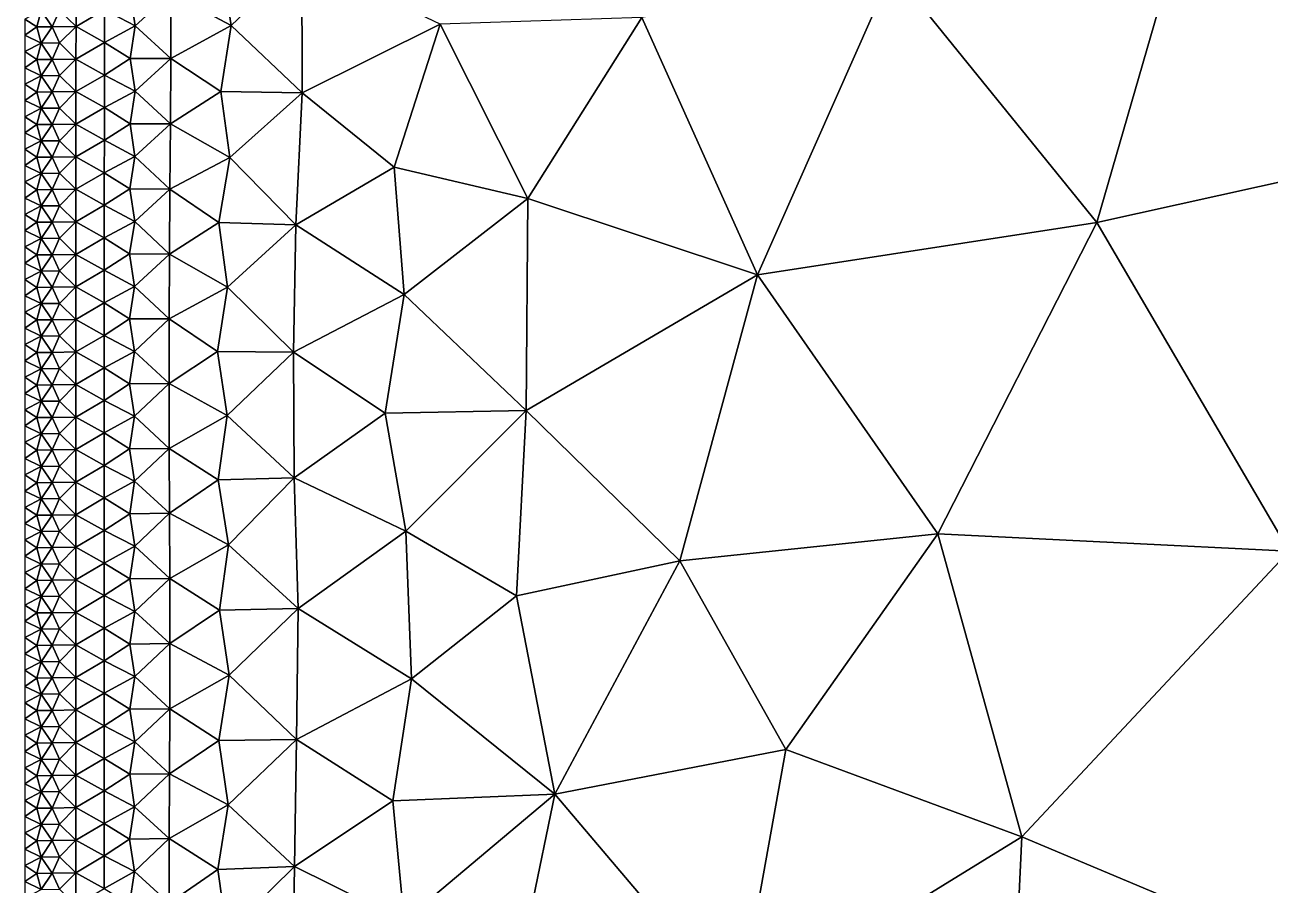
# Model space of a CAD drawing. Header units: metres. Extents: x 2 to 72, y -280 to 0.
# Drawn here: x 2 to 17.32, y -238.01 to -227.43 of the extents above; entities that cross this region are included whole.
import ezdxf

# ---------------------------------------------------------------- set-up
doc = ezdxf.new("R2010")
doc.units = ezdxf.units.M

msp = doc.modelspace()

# ---------------------------------------------------------------- linework, layer by layer
at = {"layer": 'layer', "color": 0}
for points in [[(20.1956, -228.754), (21.1363, -222.634), (16.5096, -225.292)], [(15.1884, -229.859), (16.5096, -225.292), (12.6748, -226.759)], [(20.1956, -228.754), (16.5096, -225.292), (15.1884, -229.859)], [(4.41176, -226.628), (4.53968, -227.439), (5.40628, -226.609)], [(5.40628, -226.609), (4.53968, -227.439), (5.41094, -228.265)], [(5.40628, -226.609), (5.41094, -228.265), (7.10793, -227.422)], [(4.41176, -226.628), (3.79464, -227.038), (4.53968, -227.439)], [(11.0154, -230.504), (12.6748, -226.759), (9.58961, -227.341)], [(15.1884, -229.859), (12.6748, -226.759), (11.0154, -230.504)], [(2.62877, -227.049), (2.42511, -227.252), (2.62877, -227.449)], [(2.62877, -227.049), (2.62877, -227.449), (2.97916, -227.245)], [(3.29584, -227.041), (2.97916, -227.245), (3.35814, -227.443)], [(3.29584, -227.041), (3.35814, -227.443), (3.79464, -227.038)], [(3.79464, -227.038), (3.35814, -227.443), (3.7946, -227.844)], [(3.79464, -227.038), (3.7946, -227.844), (4.53968, -227.439)], [(2.19861, -227.255), (2, -227.358), (2.14648, -227.456)], [(2, -227.358), (2, -227.558), (2.14648, -227.456)], [(2.19861, -227.255), (2.14648, -227.456), (2.33652, -227.453)], [(2.19861, -227.255), (2.33652, -227.453), (2.42511, -227.252)], [(2.42511, -227.252), (2.33652, -227.453), (2.62877, -227.449)], [(2.97916, -227.245), (2.62877, -227.449), (2.97907, -227.646)], [(2.97916, -227.245), (2.97907, -227.646), (3.35814, -227.443)], [(7.10793, -227.422), (8.18758, -229.566), (9.58961, -227.341)], [(11.0154, -230.504), (9.58961, -227.341), (8.18758, -229.566)], [(2.14648, -227.456), (2, -227.558), (2.1986, -227.656)], [(2.14648, -227.456), (2.1986, -227.656), (2.33652, -227.453)], [(2.33652, -227.453), (2.1986, -227.656), (2.42508, -227.652)], [(2.33652, -227.453), (2.42508, -227.652), (2.62877, -227.449)], [(2.62877, -227.449), (2.42508, -227.652), (2.62866, -227.85)], [(2.62877, -227.449), (2.62866, -227.85), (2.97907, -227.646)], [(3.35814, -227.443), (2.97907, -227.646), (3.29562, -227.844)], [(3.35814, -227.443), (3.29562, -227.844), (3.7946, -227.844)], [(4.53968, -227.439), (3.7946, -227.844), (4.41282, -228.251)], [(4.53968, -227.439), (4.41282, -228.251), (5.41094, -228.265)], [(7.10793, -227.422), (5.41094, -228.265), (6.54455, -229.18)], [(7.10793, -227.422), (6.54455, -229.18), (8.18758, -229.566)], [(2, -227.558), (2, -227.758), (2.1986, -227.656)], [(2.1986, -227.656), (2, -227.758), (2.14646, -227.856)], [(2.1986, -227.656), (2.14646, -227.856), (2.33648, -227.854)], [(2.1986, -227.656), (2.33648, -227.854), (2.42508, -227.652)], [(2.42508, -227.652), (2.33648, -227.854), (2.62866, -227.85)], [(2.97907, -227.646), (2.62866, -227.85), (2.9787, -228.047)], [(2.97907, -227.646), (2.9787, -228.047), (3.29562, -227.844)], [(2, -227.758), (2, -227.958), (2.14646, -227.856)], [(2.14646, -227.856), (2, -227.958), (2.19856, -228.056)], [(2, -227.958), (2, -228.159), (2.19856, -228.056)], [(2.14646, -227.856), (2.19856, -228.056), (2.33648, -227.854)], [(2.33648, -227.854), (2.19856, -228.056), (2.42499, -228.053)], [(2.33648, -227.854), (2.42499, -228.053), (2.62866, -227.85)], [(2.62866, -227.85), (2.42499, -228.053), (2.62844, -228.25)], [(2.62866, -227.85), (2.62844, -228.25), (2.9787, -228.047)], [(3.29562, -227.844), (2.9787, -228.047), (3.35685, -228.245)], [(3.29562, -227.844), (3.35685, -228.245), (3.7946, -227.844)], [(3.7946, -227.844), (3.35685, -228.245), (3.79028, -228.648)], [(3.7946, -227.844), (3.79028, -228.648), (4.41282, -228.251)], [(2.19856, -228.056), (2, -228.159), (2.14643, -228.257)], [(2.19856, -228.056), (2.14643, -228.257), (2.33639, -228.254)], [(2.19856, -228.056), (2.33639, -228.254), (2.42499, -228.053)], [(2.42499, -228.053), (2.33639, -228.254), (2.62844, -228.25)], [(2.9787, -228.047), (2.62844, -228.25), (2.97814, -228.447)], [(2.9787, -228.047), (2.97814, -228.447), (3.35685, -228.245)], [(2, -228.159), (2, -228.359), (2.14643, -228.257)], [(2.14643, -228.257), (2, -228.359), (2.19851, -228.456)], [(2.14643, -228.257), (2.19851, -228.456), (2.33639, -228.254)], [(2.33639, -228.254), (2.19851, -228.456), (2.42487, -228.453)], [(2.33639, -228.254), (2.42487, -228.453), (2.62844, -228.25)], [(2.62844, -228.25), (2.42487, -228.453), (2.62816, -228.651)], [(2.62844, -228.25), (2.62816, -228.651), (2.97814, -228.447)], [(3.35685, -228.245), (2.97814, -228.447), (3.29364, -228.646)], [(3.35685, -228.245), (3.29364, -228.646), (3.79028, -228.648)], [(4.41282, -228.251), (3.79028, -228.648), (4.52102, -229.059)], [(4.41282, -228.251), (4.52102, -229.059), (5.41094, -228.265)], [(5.41094, -228.265), (4.52102, -229.059), (5.33459, -229.887)], [(5.41094, -228.265), (5.33459, -229.887), (6.54455, -229.18)], [(2, -228.359), (2, -228.559), (2.19851, -228.456)], [(2.97814, -228.447), (2.62816, -228.651), (2.97741, -228.848)], [(2.97814, -228.447), (2.97741, -228.848), (3.29364, -228.646)], [(2.19851, -228.456), (2, -228.559), (2.14639, -228.657)], [(2, -228.559), (2, -228.759), (2.14639, -228.657)], [(2.19851, -228.456), (2.14639, -228.657), (2.33629, -228.655)], [(2.19851, -228.456), (2.33629, -228.655), (2.42487, -228.453)], [(2.42487, -228.453), (2.33629, -228.655), (2.62816, -228.651)], [(2.14639, -228.657), (2, -228.759), (2.19844, -228.857)], [(2.14639, -228.657), (2.19844, -228.857), (2.33629, -228.655)], [(2.33629, -228.655), (2.19844, -228.857), (2.42472, -228.854)], [(2.33629, -228.655), (2.42472, -228.854), (2.62816, -228.651)], [(2.62816, -228.651), (2.42472, -228.854), (2.62784, -229.051)], [(2.62816, -228.651), (2.62784, -229.051), (2.97741, -228.848)], [(3.29364, -228.646), (2.97741, -228.848), (3.35401, -229.047)], [(3.29364, -228.646), (3.35401, -229.047), (3.79028, -228.648)], [(3.79028, -228.648), (3.35401, -229.047), (3.78389, -229.45)], [(3.79028, -228.648), (3.78389, -229.45), (4.52102, -229.059)], [(17.5553, -233.903), (20.1956, -228.754), (15.1884, -229.859)], [(2, -228.759), (2, -228.959), (2.19844, -228.857)], [(2.19844, -228.857), (2, -228.959), (2.14634, -229.057)], [(2.19844, -228.857), (2.14634, -229.057), (2.33617, -229.055)], [(2.19844, -228.857), (2.33617, -229.055), (2.42472, -228.854)], [(2.42472, -228.854), (2.33617, -229.055), (2.62784, -229.051)], [(2.97741, -228.848), (2.62784, -229.051), (2.97667, -229.248)], [(2.97741, -228.848), (2.97667, -229.248), (3.35401, -229.047)], [(2, -228.959), (2, -229.159), (2.14634, -229.057)], [(2.14634, -229.057), (2, -229.159), (2.19838, -229.257)], [(2.14634, -229.057), (2.19838, -229.257), (2.33617, -229.055)], [(2.33617, -229.055), (2.19838, -229.257), (2.42456, -229.254)], [(2.33617, -229.055), (2.42456, -229.254), (2.62784, -229.051)], [(2.62784, -229.051), (2.42456, -229.254), (2.62752, -229.452)], [(2.62784, -229.051), (2.62752, -229.452), (2.97667, -229.248)], [(3.35401, -229.047), (2.97667, -229.248), (3.29087, -229.447)], [(3.35401, -229.047), (3.29087, -229.447), (3.78389, -229.45)], [(4.52102, -229.059), (3.78389, -229.45), (4.38471, -229.859)], [(4.52102, -229.059), (4.38471, -229.859), (5.33459, -229.887)], [(2, -229.159), (2, -229.359), (2.19838, -229.257)], [(6.54455, -229.18), (5.33459, -229.887), (6.66577, -230.744)], [(6.54455, -229.18), (6.66577, -230.744), (8.18758, -229.566)], [(2.19838, -229.257), (2, -229.359), (2.1463, -229.458)], [(2, -229.359), (2, -229.56), (2.1463, -229.458)], [(2.19838, -229.257), (2.1463, -229.458), (2.33605, -229.455)], [(2.19838, -229.257), (2.33605, -229.455), (2.42456, -229.254)], [(2.42456, -229.254), (2.33605, -229.455), (2.62752, -229.452)], [(2.97667, -229.248), (2.62752, -229.452), (2.97589, -229.648)], [(2.97667, -229.248), (2.97589, -229.648), (3.29087, -229.447)], [(2.1463, -229.458), (2, -229.56), (2.19832, -229.657)], [(2.1463, -229.458), (2.19832, -229.657), (2.33605, -229.455)], [(2.33605, -229.455), (2.19832, -229.657), (2.42441, -229.654)], [(2.33605, -229.455), (2.42441, -229.654), (2.62752, -229.452)], [(2.62752, -229.452), (2.42441, -229.654), (2.62723, -229.852)], [(2.62752, -229.452), (2.62723, -229.852), (2.97589, -229.648)], [(3.29087, -229.447), (2.97589, -229.648), (3.35086, -229.847)], [(3.29087, -229.447), (3.35086, -229.847), (3.78389, -229.45)], [(3.78389, -229.45), (3.35086, -229.847), (3.77794, -230.249)], [(3.78389, -229.45), (3.77794, -230.249), (4.38471, -229.859)], [(2, -229.56), (2, -229.76), (2.19832, -229.657)], [(2.19832, -229.657), (2, -229.76), (2.14627, -229.858)], [(2.19832, -229.657), (2.14627, -229.858), (2.33594, -229.856)], [(2.19832, -229.657), (2.33594, -229.856), (2.42441, -229.654)], [(2.42441, -229.654), (2.33594, -229.856), (2.62723, -229.852)], [(2.97589, -229.648), (2.62723, -229.852), (2.97526, -230.049)], [(2.97589, -229.648), (2.97526, -230.049), (3.35086, -229.847)], [(8.18758, -229.566), (6.66577, -230.744), (8.16764, -232.173)], [(8.16764, -232.173), (11.0154, -230.504), (8.18758, -229.566)], [(2, -229.76), (2, -229.96), (2.14627, -229.858)], [(2.14627, -229.858), (2, -229.96), (2.19826, -230.057)], [(2, -229.96), (2, -230.16), (2.19826, -230.057)], [(2.14627, -229.858), (2.19826, -230.057), (2.33594, -229.856)], [(2.33594, -229.856), (2.19826, -230.057), (2.42428, -230.054)], [(2.33594, -229.856), (2.42428, -230.054), (2.62723, -229.852)], [(2.62723, -229.852), (2.42428, -230.054), (2.62699, -230.252)], [(2.62723, -229.852), (2.62699, -230.252), (2.97526, -230.049)], [(3.35086, -229.847), (2.97526, -230.049), (3.28844, -230.247)], [(3.35086, -229.847), (3.28844, -230.247), (3.77794, -230.249)], [(4.38471, -229.859), (3.77794, -230.249), (4.49365, -230.655)], [(4.38471, -229.859), (4.49365, -230.655), (5.33459, -229.887)], [(5.33459, -229.887), (4.49365, -230.655), (5.30397, -231.453)], [(5.33459, -229.887), (5.30397, -231.453), (6.66577, -230.744)], [(13.2336, -233.687), (15.1884, -229.859), (11.0154, -230.504)], [(13.2336, -233.687), (17.5553, -233.903), (15.1884, -229.859)], [(2.19826, -230.057), (2, -230.16), (2.14624, -230.258)], [(2.19826, -230.057), (2.14624, -230.258), (2.33586, -230.256)], [(2.19826, -230.057), (2.33586, -230.256), (2.42428, -230.054)], [(2.42428, -230.054), (2.33586, -230.256), (2.62699, -230.252)], [(2.97526, -230.049), (2.62699, -230.252), (2.97474, -230.448)], [(2.97526, -230.049), (2.97474, -230.448), (3.28844, -230.247)], [(2, -230.16), (2, -230.36), (2.14624, -230.258)], [(2.14624, -230.258), (2, -230.36), (2.19823, -230.458)], [(2.14624, -230.258), (2.19823, -230.458), (2.33586, -230.256)], [(2.33586, -230.256), (2.19823, -230.458), (2.42419, -230.455)], [(2.33586, -230.256), (2.42419, -230.455), (2.62699, -230.252)], [(2.62699, -230.252), (2.42419, -230.455), (2.62683, -230.652)], [(2.62699, -230.252), (2.62683, -230.652), (2.97474, -230.448)], [(3.28844, -230.247), (2.97474, -230.448), (3.34863, -230.647)], [(3.28844, -230.247), (3.34863, -230.647), (3.77794, -230.249)], [(3.77794, -230.249), (3.34863, -230.647), (3.77476, -231.046)], [(3.77794, -230.249), (3.77476, -231.046), (4.49365, -230.655)], [(2, -230.36), (2, -230.56), (2.19823, -230.458)], [(2.19823, -230.458), (2, -230.56), (2.14622, -230.659)], [(2, -230.56), (2, -230.761), (2.14622, -230.659)], [(2.19823, -230.458), (2.14622, -230.659), (2.3358, -230.656)], [(2.19823, -230.458), (2.3358, -230.656), (2.42419, -230.455)], [(2.42419, -230.455), (2.3358, -230.656), (2.62683, -230.652)], [(2.97474, -230.448), (2.62683, -230.652), (2.97444, -230.848)], [(2.97474, -230.448), (2.97444, -230.848), (3.34863, -230.647)], [(10.0578, -234.02), (11.0154, -230.504), (8.16764, -232.173)], [(10.0578, -234.02), (13.2336, -233.687), (11.0154, -230.504)], [(2.14622, -230.659), (2, -230.761), (2.1982, -230.858)], [(2.14622, -230.659), (2.1982, -230.858), (2.3358, -230.656)], [(2.3358, -230.656), (2.1982, -230.858), (2.42413, -230.855)], [(2.3358, -230.656), (2.42413, -230.855), (2.62683, -230.652)], [(2.62683, -230.652), (2.42413, -230.855), (2.62674, -231.052)], [(2.62683, -230.652), (2.62674, -231.052), (2.97444, -230.848)], [(3.34863, -230.647), (2.97444, -230.848), (3.2872, -231.046)], [(3.34863, -230.647), (3.2872, -231.046), (3.77476, -231.046)], [(4.49365, -230.655), (3.77476, -231.046), (4.37081, -231.445)], [(4.49365, -230.655), (4.37081, -231.445), (5.30397, -231.453)], [(6.66577, -230.744), (5.30397, -231.453), (6.43382, -232.206)], [(6.66577, -230.744), (6.43382, -232.206), (8.16764, -232.173)], [(2, -230.761), (2, -230.961), (2.1982, -230.858)], [(2.1982, -230.858), (2, -230.961), (2.14621, -231.059)], [(2.1982, -230.858), (2.14621, -231.059), (2.33577, -231.056)], [(2.1982, -230.858), (2.33577, -231.056), (2.42413, -230.855)], [(2.42413, -230.855), (2.33577, -231.056), (2.62674, -231.052)], [(2.97444, -230.848), (2.62674, -231.052), (2.97427, -231.248)], [(2.97444, -230.848), (2.97427, -231.248), (3.2872, -231.046)], [(2, -230.961), (2, -231.161), (2.14621, -231.059)], [(2.14621, -231.059), (2.1982, -231.258), (2.33577, -231.056)], [(2.33577, -231.056), (2.1982, -231.258), (2.42411, -231.255)], [(2.33577, -231.056), (2.42411, -231.255), (2.62674, -231.052)], [(2.62674, -231.052), (2.42411, -231.255), (2.62673, -231.452)], [(2.62674, -231.052), (2.62673, -231.452), (2.97427, -231.248)], [(3.2872, -231.046), (2.97427, -231.248), (3.34779, -231.445)], [(3.2872, -231.046), (3.34779, -231.445), (3.77476, -231.046)], [(3.77476, -231.046), (3.34779, -231.445), (3.77401, -231.841)], [(3.77476, -231.046), (3.77401, -231.841), (4.37081, -231.445)], [(2.14621, -231.059), (2, -231.161), (2.1982, -231.258)], [(2, -231.161), (2, -231.361), (2.1982, -231.258)], [(2.1982, -231.258), (2, -231.361), (2.14621, -231.459)], [(2, -231.361), (2, -231.561), (2.14621, -231.459)], [(2.1982, -231.258), (2.14621, -231.459), (2.33577, -231.457)], [(2.1982, -231.258), (2.33577, -231.457), (2.42411, -231.255)], [(2.42411, -231.255), (2.33577, -231.457), (2.62673, -231.452)], [(2.97427, -231.248), (2.62673, -231.452), (2.97427, -231.648)], [(2.97427, -231.248), (2.97427, -231.648), (3.34779, -231.445)], [(2.14621, -231.459), (2, -231.561), (2.1982, -231.659)], [(2.14621, -231.459), (2.1982, -231.659), (2.33577, -231.457)], [(2.33577, -231.457), (2.1982, -231.659), (2.42412, -231.655)], [(2.33577, -231.457), (2.42412, -231.655), (2.62673, -231.452)], [(2.62673, -231.452), (2.42412, -231.655), (2.62677, -231.852)], [(2.62673, -231.452), (2.62677, -231.852), (2.97427, -231.648)], [(3.34779, -231.445), (2.97427, -231.648), (3.28709, -231.844)], [(3.34779, -231.445), (3.28709, -231.844), (3.77401, -231.841)], [(4.37081, -231.445), (3.77401, -231.841), (4.48884, -232.233)], [(4.37081, -231.445), (4.48884, -232.233), (5.30397, -231.453)], [(5.30397, -231.453), (4.48884, -232.233), (5.31285, -233)], [(5.30397, -231.453), (5.31285, -233), (6.43382, -232.206)], [(2, -231.561), (2, -231.761), (2.1982, -231.659)], [(2.1982, -231.659), (2, -231.761), (2.14622, -231.859)], [(2.1982, -231.659), (2.14622, -231.859), (2.33579, -231.857)], [(2.1982, -231.659), (2.33579, -231.857), (2.42412, -231.655)], [(2.42412, -231.655), (2.33579, -231.857), (2.62677, -231.852)], [(2.97427, -231.648), (2.62677, -231.852), (2.97441, -232.048)], [(2.97427, -231.648), (2.97441, -232.048), (3.28709, -231.844)], [(2, -231.761), (2, -231.962), (2.14622, -231.859)], [(2.14622, -231.859), (2, -231.962), (2.19822, -232.059)], [(2, -231.962), (2, -232.162), (2.19822, -232.059)], [(2.14622, -231.859), (2.19822, -232.059), (2.33579, -231.857)], [(2.33579, -231.857), (2.19822, -232.059), (2.42416, -232.056)], [(2.33579, -231.857), (2.42416, -232.056), (2.62677, -231.852)], [(2.62677, -231.852), (2.42416, -232.056), (2.62687, -232.252)], [(2.62677, -231.852), (2.62687, -232.252), (2.97441, -232.048)], [(3.28709, -231.844), (2.97441, -232.048), (3.34819, -232.243)], [(3.28709, -231.844), (3.34819, -232.243), (3.77401, -231.841)], [(3.77401, -231.841), (3.34819, -232.243), (3.77568, -232.638)], [(3.77401, -231.841), (3.77568, -232.638), (4.48884, -232.233)], [(2.19822, -232.059), (2, -232.162), (2.14623, -232.26)], [(2.19822, -232.059), (2.14623, -232.26), (2.33583, -232.257)], [(2.19822, -232.059), (2.33583, -232.257), (2.42416, -232.056)], [(2.42416, -232.056), (2.33583, -232.257), (2.62687, -232.252)], [(2.97441, -232.048), (2.62687, -232.252), (2.97468, -232.447)], [(2.97441, -232.048), (2.97468, -232.447), (3.34819, -232.243)], [(2, -232.162), (2, -232.362), (2.14623, -232.26)], [(2.14623, -232.26), (2, -232.362), (2.19825, -232.459)], [(2.14623, -232.26), (2.19825, -232.459), (2.33583, -232.257)], [(2.33583, -232.257), (2.19825, -232.459), (2.42423, -232.456)], [(2.33583, -232.257), (2.42423, -232.456), (2.62687, -232.252)], [(2.62687, -232.252), (2.42423, -232.456), (2.62703, -232.653)], [(2.62687, -232.252), (2.62703, -232.653), (2.97468, -232.447)], [(3.34819, -232.243), (2.97468, -232.447), (3.288, -232.643)], [(3.34819, -232.243), (3.288, -232.643), (3.77568, -232.638)], [(4.48884, -232.233), (3.77568, -232.638), (4.37648, -233.026)], [(4.48884, -232.233), (4.37648, -233.026), (5.31285, -233)], [(6.43382, -232.206), (5.31285, -233), (6.68635, -233.654)], [(6.43382, -232.206), (6.68635, -233.654), (8.16764, -232.173)], [(8.16764, -232.173), (6.68635, -233.654), (8.0504, -234.453)], [(8.0504, -234.453), (10.0578, -234.02), (8.16764, -232.173)], [(2, -232.362), (2, -232.562), (2.19825, -232.459)], [(2.19825, -232.459), (2, -232.562), (2.14626, -232.66)], [(2, -232.562), (2, -232.762), (2.14626, -232.66)], [(2.19825, -232.459), (2.14626, -232.66), (2.33589, -232.657)], [(2.19825, -232.459), (2.33589, -232.657), (2.42423, -232.456)], [(2.42423, -232.456), (2.33589, -232.657), (2.62703, -232.653)], [(2.97468, -232.447), (2.62703, -232.653), (2.97509, -232.847)], [(2.97468, -232.447), (2.97509, -232.847), (3.288, -232.643)], [(2.14626, -232.66), (2, -232.762), (2.19828, -232.859)], [(2.14626, -232.66), (2.19828, -232.859), (2.33589, -232.657)], [(2.33589, -232.657), (2.19828, -232.859), (2.42431, -232.856)], [(2.33589, -232.657), (2.42431, -232.856), (2.62703, -232.653)], [(2.62703, -232.653), (2.42431, -232.856), (2.62722, -233.053)], [(2.62703, -232.653), (2.62722, -233.053), (2.97509, -232.847)], [(3.288, -232.643), (2.97509, -232.847), (3.34969, -233.042)], [(3.288, -232.643), (3.34969, -233.042), (3.77568, -232.638)], [(3.77568, -232.638), (3.34969, -233.042), (3.77932, -233.436)], [(3.77568, -232.638), (3.77932, -233.436), (4.37648, -233.026)], [(2, -232.762), (2, -232.962), (2.19828, -232.859)], [(2.19828, -232.859), (2, -232.962), (2.14628, -233.06)], [(2.19828, -232.859), (2.14628, -233.06), (2.33596, -233.058)], [(2.19828, -232.859), (2.33596, -233.058), (2.42431, -232.856)], [(2.42431, -232.856), (2.33596, -233.058), (2.62722, -233.053)], [(2.97509, -232.847), (2.62722, -233.053), (2.97554, -233.247)], [(2.97509, -232.847), (2.97554, -233.247), (3.34969, -233.042)], [(2, -232.962), (2, -233.163), (2.14628, -233.06)], [(3.34969, -233.042), (2.97554, -233.247), (3.28964, -233.443)], [(3.34969, -233.042), (3.28964, -233.443), (3.77932, -233.436)], [(4.37648, -233.026), (3.77932, -233.436), (4.50456, -233.822)], [(4.37648, -233.026), (4.50456, -233.822), (5.31285, -233)], [(5.31285, -233), (4.50456, -233.822), (5.36307, -234.605)], [(5.31285, -233), (5.36307, -234.605), (6.68635, -233.654)], [(2.14628, -233.06), (2, -233.163), (2.19833, -233.26)], [(2, -233.163), (2, -233.363), (2.19833, -233.26)], [(2.14628, -233.06), (2.19833, -233.26), (2.33596, -233.058)], [(2.33596, -233.058), (2.19833, -233.26), (2.42442, -233.256)], [(2.33596, -233.058), (2.42442, -233.256), (2.62722, -233.053)], [(2.62722, -233.053), (2.42442, -233.256), (2.62743, -233.453)], [(2.62722, -233.053), (2.62743, -233.453), (2.97554, -233.247)], [(2.19833, -233.26), (2, -233.363), (2.14631, -233.461)], [(2.19833, -233.26), (2.14631, -233.461), (2.33604, -233.458)], [(2.19833, -233.26), (2.33604, -233.458), (2.42442, -233.256)], [(2.42442, -233.256), (2.33604, -233.458), (2.62743, -233.453)], [(2.97554, -233.247), (2.62743, -233.453), (2.97603, -233.648)], [(2.97554, -233.247), (2.97603, -233.648), (3.28964, -233.443)], [(2, -233.363), (2, -233.563), (2.14631, -233.461)], [(2.14631, -233.461), (2, -233.563), (2.19837, -233.66)], [(2.14631, -233.461), (2.19837, -233.66), (2.33604, -233.458)], [(2.33604, -233.458), (2.19837, -233.66), (2.42452, -233.657)], [(2.33604, -233.458), (2.42452, -233.657), (2.62743, -233.453)], [(2.62743, -233.453), (2.42452, -233.657), (2.62762, -233.853)], [(2.62743, -233.453), (2.62762, -233.853), (2.97603, -233.648)], [(3.28964, -233.443), (2.97603, -233.648), (3.35163, -233.842)], [(3.28964, -233.443), (3.35163, -233.842), (3.77932, -233.436)], [(3.77932, -233.436), (3.35163, -233.842), (3.78304, -234.236)], [(3.77932, -233.436), (3.78304, -234.236), (4.50456, -233.822)], [(2, -233.563), (2, -233.763), (2.19837, -233.66)], [(2.19837, -233.66), (2, -233.763), (2.14634, -233.861)], [(2.19837, -233.66), (2.14634, -233.861), (2.33611, -233.858)], [(2.19837, -233.66), (2.33611, -233.858), (2.42452, -233.657)], [(2.42452, -233.657), (2.33611, -233.858), (2.62762, -233.853)], [(2.97603, -233.648), (2.62762, -233.853), (2.97644, -234.048)], [(2.97603, -233.648), (2.97644, -234.048), (3.35163, -233.842)], [(6.68635, -233.654), (5.36307, -234.605), (6.7554, -235.47)], [(6.68635, -233.654), (6.7554, -235.47), (8.0504, -234.453)], [(2, -233.763), (2, -233.963), (2.14634, -233.861)], [(11.3628, -236.339), (13.2336, -233.687), (10.0578, -234.02)], [(14.2673, -237.413), (13.2336, -233.687), (11.3628, -236.339)], [(14.2673, -237.413), (17.5553, -233.903), (13.2336, -233.687)], [(2.14634, -233.861), (2, -233.963), (2.1984, -234.06)], [(2, -233.963), (2, -234.163), (2.1984, -234.06)], [(2.14634, -233.861), (2.1984, -234.06), (2.33611, -233.858)], [(2.33611, -233.858), (2.1984, -234.06), (2.4246, -234.057)], [(2.33611, -233.858), (2.4246, -234.057), (2.62762, -233.853)], [(2.62762, -233.853), (2.4246, -234.057), (2.62777, -234.254)], [(2.62762, -233.853), (2.62777, -234.254), (2.97644, -234.048)], [(3.35163, -233.842), (2.97644, -234.048), (3.2912, -234.244)], [(3.35163, -233.842), (3.2912, -234.244), (3.78304, -234.236)], [(4.50456, -233.822), (3.78304, -234.236), (4.39353, -234.627)], [(4.50456, -233.822), (4.39353, -234.627), (5.36307, -234.605)], [(18.6988, -239.276), (17.5553, -233.903), (14.2673, -237.413)], [(2.1984, -234.06), (2, -234.163), (2.14636, -234.261)], [(2.1984, -234.06), (2.14636, -234.261), (2.33617, -234.259)], [(2.1984, -234.06), (2.33617, -234.259), (2.4246, -234.057)], [(2.4246, -234.057), (2.33617, -234.259), (2.62777, -234.254)], [(2.97644, -234.048), (2.62777, -234.254), (2.97676, -234.449)], [(2.97644, -234.048), (2.97676, -234.449), (3.2912, -234.244)], [(8.5216, -236.891), (10.0578, -234.02), (8.0504, -234.453)], [(11.3628, -236.339), (10.0578, -234.02), (8.5216, -236.891)], [(2, -234.163), (2, -234.363), (2.14636, -234.261)], [(2.14636, -234.261), (2, -234.363), (2.19842, -234.461)], [(2.14636, -234.261), (2.19842, -234.461), (2.33617, -234.259)], [(2.33617, -234.259), (2.19842, -234.461), (2.42466, -234.457)], [(2.33617, -234.259), (2.42466, -234.457), (2.62777, -234.254)], [(2.62777, -234.254), (2.42466, -234.457), (2.62785, -234.654)], [(2.62777, -234.254), (2.62785, -234.654), (2.97676, -234.449)], [(3.2912, -234.244), (2.97676, -234.449), (3.35296, -234.643)], [(3.2912, -234.244), (3.35296, -234.643), (3.78304, -234.236)], [(3.78304, -234.236), (3.35296, -234.643), (3.7846, -235.038)], [(3.78304, -234.236), (3.7846, -235.038), (4.39353, -234.627)], [(2, -234.363), (2, -234.564), (2.19842, -234.461)], [(2.19842, -234.461), (2, -234.564), (2.14636, -234.662)], [(2, -234.564), (2, -234.764), (2.14636, -234.662)], [(2.19842, -234.461), (2.14636, -234.662), (2.3362, -234.659)], [(2.19842, -234.461), (2.3362, -234.659), (2.42466, -234.457)], [(2.42466, -234.457), (2.3362, -234.659), (2.62785, -234.654)], [(2.97676, -234.449), (2.62785, -234.654), (2.97689, -234.849)], [(2.97676, -234.449), (2.97689, -234.849), (3.35296, -234.643)], [(8.0504, -234.453), (6.7554, -235.47), (8.5216, -236.891)], [(2.14636, -234.662), (2, -234.764), (2.19843, -234.861)], [(2.14636, -234.662), (2.19843, -234.861), (2.3362, -234.659)], [(2.3362, -234.659), (2.19843, -234.861), (2.42468, -234.858)], [(2.3362, -234.659), (2.42468, -234.858), (2.62785, -234.654)], [(2.62785, -234.654), (2.42468, -234.858), (2.62786, -235.055)], [(2.62785, -234.654), (2.62786, -235.055), (2.97689, -234.849)], [(3.35296, -234.643), (2.97689, -234.849), (3.29178, -235.045)], [(3.35296, -234.643), (3.29178, -235.045), (3.7846, -235.038)], [(4.39353, -234.627), (3.7846, -235.038), (4.51211, -235.428)], [(4.39353, -234.627), (4.51211, -235.428), (5.36307, -234.605)], [(5.36307, -234.605), (4.51211, -235.428), (5.34253, -236.219)], [(5.36307, -234.605), (5.34253, -236.219), (6.7554, -235.47)], [(2, -234.764), (2, -234.964), (2.19843, -234.861)], [(2.19843, -234.861), (2, -234.964), (2.14636, -235.062)], [(2.19843, -234.861), (2.14636, -235.062), (2.3362, -235.059)], [(2.19843, -234.861), (2.3362, -235.059), (2.42468, -234.858)], [(2.42468, -234.858), (2.3362, -235.059), (2.62786, -235.055)], [(2.97689, -234.849), (2.62786, -235.055), (2.97686, -235.25)], [(2.97689, -234.849), (2.97686, -235.25), (3.29178, -235.045)], [(2, -234.964), (2, -235.164), (2.14636, -235.062)], [(3.29178, -235.045), (3.35293, -235.445), (3.7846, -235.038)], [(3.7846, -235.038), (3.35293, -235.445), (3.78329, -235.839)], [(3.7846, -235.038), (3.78329, -235.839), (4.51211, -235.428)], [(2.14636, -235.062), (2, -235.164), (2.19842, -235.261)], [(2, -235.164), (2, -235.364), (2.19842, -235.261)], [(2.14636, -235.062), (2.19842, -235.261), (2.3362, -235.059)], [(2.3362, -235.059), (2.19842, -235.261), (2.42466, -235.258)], [(2.3362, -235.059), (2.42466, -235.258), (2.62786, -235.055)], [(2.62786, -235.055), (2.42466, -235.258), (2.6278, -235.455)], [(2.62786, -235.055), (2.6278, -235.455), (2.97686, -235.25)], [(3.29178, -235.045), (2.97686, -235.25), (3.35293, -235.445)], [(2.19842, -235.261), (2, -235.364), (2.14635, -235.462)], [(2.19842, -235.261), (2.14635, -235.462), (2.33617, -235.46)], [(2.19842, -235.261), (2.33617, -235.46), (2.42466, -235.258)], [(2.42466, -235.258), (2.33617, -235.46), (2.6278, -235.455)], [(2.97686, -235.25), (2.6278, -235.455), (2.97666, -235.65)], [(2.97686, -235.25), (2.97666, -235.65), (3.35293, -235.445)], [(2, -235.364), (2, -235.564), (2.14635, -235.462)], [(2.14635, -235.462), (2, -235.564), (2.1984, -235.662)], [(2.14635, -235.462), (2.1984, -235.662), (2.33617, -235.46)], [(2.33617, -235.46), (2.1984, -235.662), (2.42461, -235.658)], [(2.33617, -235.46), (2.42461, -235.658), (2.6278, -235.455)], [(2.6278, -235.455), (2.42461, -235.658), (2.62768, -235.855)], [(2.6278, -235.455), (2.62768, -235.855), (2.97666, -235.65)], [(3.35293, -235.445), (2.97666, -235.65), (3.29113, -235.846)], [(3.35293, -235.445), (3.29113, -235.846), (3.78329, -235.839)], [(4.51211, -235.428), (3.78329, -235.839), (4.38763, -236.231)], [(4.51211, -235.428), (4.38763, -236.231), (5.34253, -236.219)], [(6.7554, -235.47), (5.34253, -236.219), (6.52771, -236.97)], [(6.7554, -235.47), (6.52771, -236.97), (8.5216, -236.891)], [(2, -235.564), (2, -235.765), (2.1984, -235.662)], [(2.97666, -235.65), (2.62768, -235.855), (2.97634, -236.05)], [(2.97666, -235.65), (2.97634, -236.05), (3.29113, -235.846)], [(2.1984, -235.662), (2, -235.765), (2.14634, -235.863)], [(2, -235.765), (2, -235.965), (2.14634, -235.863)], [(2.1984, -235.662), (2.14634, -235.863), (2.33613, -235.86)], [(2.1984, -235.662), (2.33613, -235.86), (2.42461, -235.658)], [(2.42461, -235.658), (2.33613, -235.86), (2.62768, -235.855)], [(2.14634, -235.863), (2, -235.965), (2.19837, -236.062)], [(2.14634, -235.863), (2.19837, -236.062), (2.33613, -235.86)], [(2.33613, -235.86), (2.19837, -236.062), (2.42454, -236.059)], [(2.33613, -235.86), (2.42454, -236.059), (2.62768, -235.855)], [(2.62768, -235.855), (2.42454, -236.059), (2.62752, -236.256)], [(2.62768, -235.855), (2.62752, -236.256), (2.97634, -236.05)], [(3.29113, -235.846), (2.97634, -236.05), (3.35174, -236.245)], [(3.29113, -235.846), (3.35174, -236.245), (3.78329, -235.839)], [(3.78329, -235.839), (3.35174, -236.245), (3.78035, -236.638)], [(3.78329, -235.839), (3.78035, -236.638), (4.38763, -236.231)], [(2, -235.965), (2, -236.165), (2.19837, -236.062)], [(2.19837, -236.062), (2, -236.165), (2.14631, -236.263)], [(2.19837, -236.062), (2.14631, -236.263), (2.33606, -236.26)], [(2.19837, -236.062), (2.33606, -236.26), (2.42454, -236.059)], [(2.42454, -236.059), (2.33606, -236.26), (2.62752, -236.256)], [(2.97634, -236.05), (2.62752, -236.256), (2.97596, -236.45)], [(2.97634, -236.05), (2.97596, -236.45), (3.35174, -236.245)], [(2, -236.165), (2, -236.365), (2.14631, -236.263)], [(2.14631, -236.263), (2, -236.365), (2.19834, -236.462)], [(2.14631, -236.263), (2.19834, -236.462), (2.33606, -236.26)], [(2.33606, -236.26), (2.19834, -236.462), (2.42445, -236.459)], [(2.33606, -236.26), (2.42445, -236.459), (2.62752, -236.256)], [(2.62752, -236.256), (2.42445, -236.459), (2.62734, -236.656)], [(2.62752, -236.256), (2.62734, -236.656), (2.97596, -236.45)], [(3.35174, -236.245), (2.97596, -236.45), (3.28977, -236.646)], [(3.35174, -236.245), (3.28977, -236.646), (3.78035, -236.638)], [(4.38763, -236.231), (3.78035, -236.638), (4.49979, -237.022)], [(4.38763, -236.231), (4.49979, -237.022), (5.34253, -236.219)], [(5.34253, -236.219), (4.49979, -237.022), (5.31758, -237.778)], [(5.34253, -236.219), (5.31758, -237.778), (6.52771, -236.97)], [(2, -236.365), (2, -236.565), (2.19834, -236.462)], [(10.7829, -239.557), (11.3628, -236.339), (8.5216, -236.891)], [(10.7829, -239.557), (14.2673, -237.413), (11.3628, -236.339)], [(2.19834, -236.462), (2, -236.565), (2.14629, -236.663)], [(2, -236.565), (2, -236.765), (2.14629, -236.663)], [(2.19834, -236.462), (2.14629, -236.663), (2.336, -236.66)], [(2.19834, -236.462), (2.336, -236.66), (2.42445, -236.459)], [(2.42445, -236.459), (2.336, -236.66), (2.62734, -236.656)], [(2.97596, -236.45), (2.62734, -236.656), (2.97552, -236.85)], [(2.97596, -236.45), (2.97552, -236.85), (3.28977, -236.646)], [(2.14629, -236.663), (2, -236.765), (2.1983, -236.863)], [(2.14629, -236.663), (2.1983, -236.863), (2.336, -236.66)], [(2.336, -236.66), (2.1983, -236.863), (2.42436, -236.859)], [(2.336, -236.66), (2.42436, -236.859), (2.62734, -236.656)], [(2.62734, -236.656), (2.42436, -236.859), (2.62715, -237.056)], [(2.62734, -236.656), (2.62715, -237.056), (2.97552, -236.85)], [(3.28977, -236.646), (2.97552, -236.85), (3.35005, -237.044)], [(3.28977, -236.646), (3.35005, -237.044), (3.78035, -236.638)], [(3.78035, -236.638), (3.35005, -237.044), (3.77707, -237.435)], [(3.78035, -236.638), (3.77707, -237.435), (4.49979, -237.022)], [(2, -236.765), (2, -236.966), (2.1983, -236.863)], [(2.1983, -236.863), (2, -236.966), (2.14626, -237.064)], [(2.1983, -236.863), (2.14626, -237.064), (2.33592, -237.061)], [(2.1983, -236.863), (2.33592, -237.061), (2.42436, -236.859)], [(2.42436, -236.859), (2.33592, -237.061), (2.62715, -237.056)], [(2.97552, -236.85), (2.62715, -237.056), (2.97509, -237.25)], [(2.97552, -236.85), (2.97509, -237.25), (3.35005, -237.044)], [(2, -236.966), (2, -237.166), (2.14626, -237.064)], [(4.49979, -237.022), (3.77707, -237.435), (4.37491, -237.816)], [(4.49979, -237.022), (4.37491, -237.816), (5.31758, -237.778)], [(6.52771, -236.97), (5.31758, -237.778), (6.66766, -238.449)], [(6.52771, -236.97), (6.66766, -238.449), (8.5216, -236.891)], [(8.5216, -236.891), (6.66766, -238.449), (7.94015, -239.709)], [(7.94015, -239.709), (10.7829, -239.557), (8.5216, -236.891)], [(2.14626, -237.064), (2, -237.166), (2.19826, -237.263)], [(2, -237.166), (2, -237.366), (2.19826, -237.263)], [(2.14626, -237.064), (2.19826, -237.263), (2.33592, -237.061)], [(2.33592, -237.061), (2.19826, -237.263), (2.42426, -237.259)], [(2.33592, -237.061), (2.42426, -237.259), (2.62715, -237.056)], [(2.62715, -237.056), (2.42426, -237.259), (2.62696, -237.456)], [(2.62715, -237.056), (2.62696, -237.456), (2.97509, -237.25)], [(3.35005, -237.044), (2.97509, -237.25), (3.28823, -237.445)], [(3.35005, -237.044), (3.28823, -237.445), (3.77707, -237.435)], [(2.19826, -237.263), (2, -237.366), (2.14624, -237.464)], [(2.19826, -237.263), (2.14624, -237.464), (2.33585, -237.461)], [(2.19826, -237.263), (2.33585, -237.461), (2.42426, -237.259)], [(2.42426, -237.259), (2.33585, -237.461), (2.62696, -237.456)], [(2.97509, -237.25), (2.62696, -237.456), (2.97463, -237.65)], [(2.97509, -237.25), (2.97463, -237.65), (3.28823, -237.445)], [(2, -237.366), (2, -237.566), (2.14624, -237.464)], [(2.14624, -237.464), (2, -237.566), (2.19822, -237.663)], [(2.14624, -237.464), (2.19822, -237.663), (2.33585, -237.461)], [(2.33585, -237.461), (2.19822, -237.663), (2.42417, -237.66)], [(2.33585, -237.461), (2.42417, -237.66), (2.62696, -237.456)], [(2.62696, -237.456), (2.42417, -237.66), (2.62677, -237.856)], [(2.62696, -237.456), (2.62677, -237.856), (2.97463, -237.65)], [(3.28823, -237.445), (2.97463, -237.65), (3.34827, -237.842)], [(3.28823, -237.445), (3.34827, -237.842), (3.77707, -237.435)], [(3.77707, -237.435), (3.34827, -237.842), (3.77368, -238.23)], [(3.77707, -237.435), (3.77368, -238.23), (4.37491, -237.816)], [(14.0713, -241.591), (14.2673, -237.413), (10.7829, -239.557)], [(14.0713, -241.591), (18.6988, -239.276), (14.2673, -237.413)], [(2, -237.566), (2, -237.766), (2.19822, -237.663)], [(2.19822, -237.663), (2, -237.766), (2.14621, -237.864)], [(2, -237.766), (2, -237.966), (2.14621, -237.864)], [(2.19822, -237.663), (2.14621, -237.864), (2.33578, -237.861)], [(2.19822, -237.663), (2.33578, -237.861), (2.42417, -237.66)], [(2.42417, -237.66), (2.33578, -237.861), (2.62677, -237.856)], [(2.97463, -237.65), (2.62677, -237.856), (2.97422, -238.05)], [(2.97463, -237.65), (2.97422, -238.05), (3.34827, -237.842)], [(4.37491, -237.816), (4.48554, -238.599), (5.31758, -237.778)], [(5.31758, -237.778), (4.48554, -238.599), (5.29228, -239.328)], [(5.31758, -237.778), (5.29228, -239.328), (6.66766, -238.449)], [(2.14621, -237.864), (2, -237.966), (2.19818, -238.063)], [(2.14621, -237.864), (2.19818, -238.063), (2.33578, -237.861)], [(2.33578, -237.861), (2.19818, -238.063), (2.42408, -238.06)], [(2.33578, -237.861), (2.42408, -238.06), (2.62677, -237.856)], [(2.62677, -237.856), (2.42408, -238.06), (2.62659, -238.256)], [(2.62677, -237.856), (2.62659, -238.256), (2.97422, -238.05)], [(3.34827, -237.842), (2.97422, -238.05), (3.28671, -238.243)], [(3.34827, -237.842), (3.28671, -238.243), (3.77368, -238.23)], [(4.37491, -237.816), (3.77368, -238.23), (4.48554, -238.599)], [(2, -237.966), (2, -238.167), (2.19818, -238.063)]]:
    msp.add_3dface(points, dxfattribs=at)

doc.saveas('drawing.dxf')
